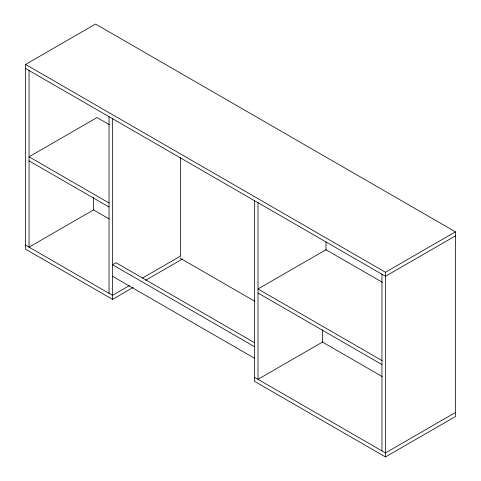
<?xml version="1.0" encoding="UTF-8"?>
<svg xmlns="http://www.w3.org/2000/svg" width="481" height="481" viewBox="0 0 481 481"><rect width="100%" height="100%" fill="white"/><g stroke="black" fill="none" stroke-linecap="round" stroke-linejoin="round"><path stroke-width="0.72" d="M133.267 287.404L112.53 299.374L25.553 249.158L25.553 64.454L95.539 24.05L455.447 231.842L455.447 416.546L385.461 456.95L254.497 381.337L254.497 200.673M93.855 209.728L29.052 247.138L29.052 70.515M129.383 285.606L112.53 295.334L25.553 245.118M142.316 278.138L180.573 256.054M145.581 280.297L182.515 258.97M25.553 64.454L385.461 272.246L455.447 231.842M455.447 235.882L385.461 276.286L25.553 68.494M322.739 341.937L257.996 379.317L257.996 202.693M455.447 412.506L385.461 452.91L254.497 377.296M109.391 124.687L97.036 117.556L29.052 156.806L109.037 202.982M382.443 282.335L325.98 249.735L257.996 288.985L381.962 360.558M29.052 160.846L109.037 207.022M257.996 293.025L381.962 364.598M180.201 258.213L254.966 301.377M109.145 218.921L93.536 209.908L93.536 197.348M382.191 376.563L322.48 342.087L322.48 329.527M254.756 342.815L116.029 262.722L112.53 264.742L254.497 346.705M112.53 276.286L254.497 358.249M385.461 272.246L385.461 456.95M381.962 274.266L381.962 450.889M325.98 242.027L325.98 250.258M180.513 157.293L180.513 256.084M112.53 118.711L112.53 299.374M109.037 116.691L109.037 293.314"/></g></svg>
